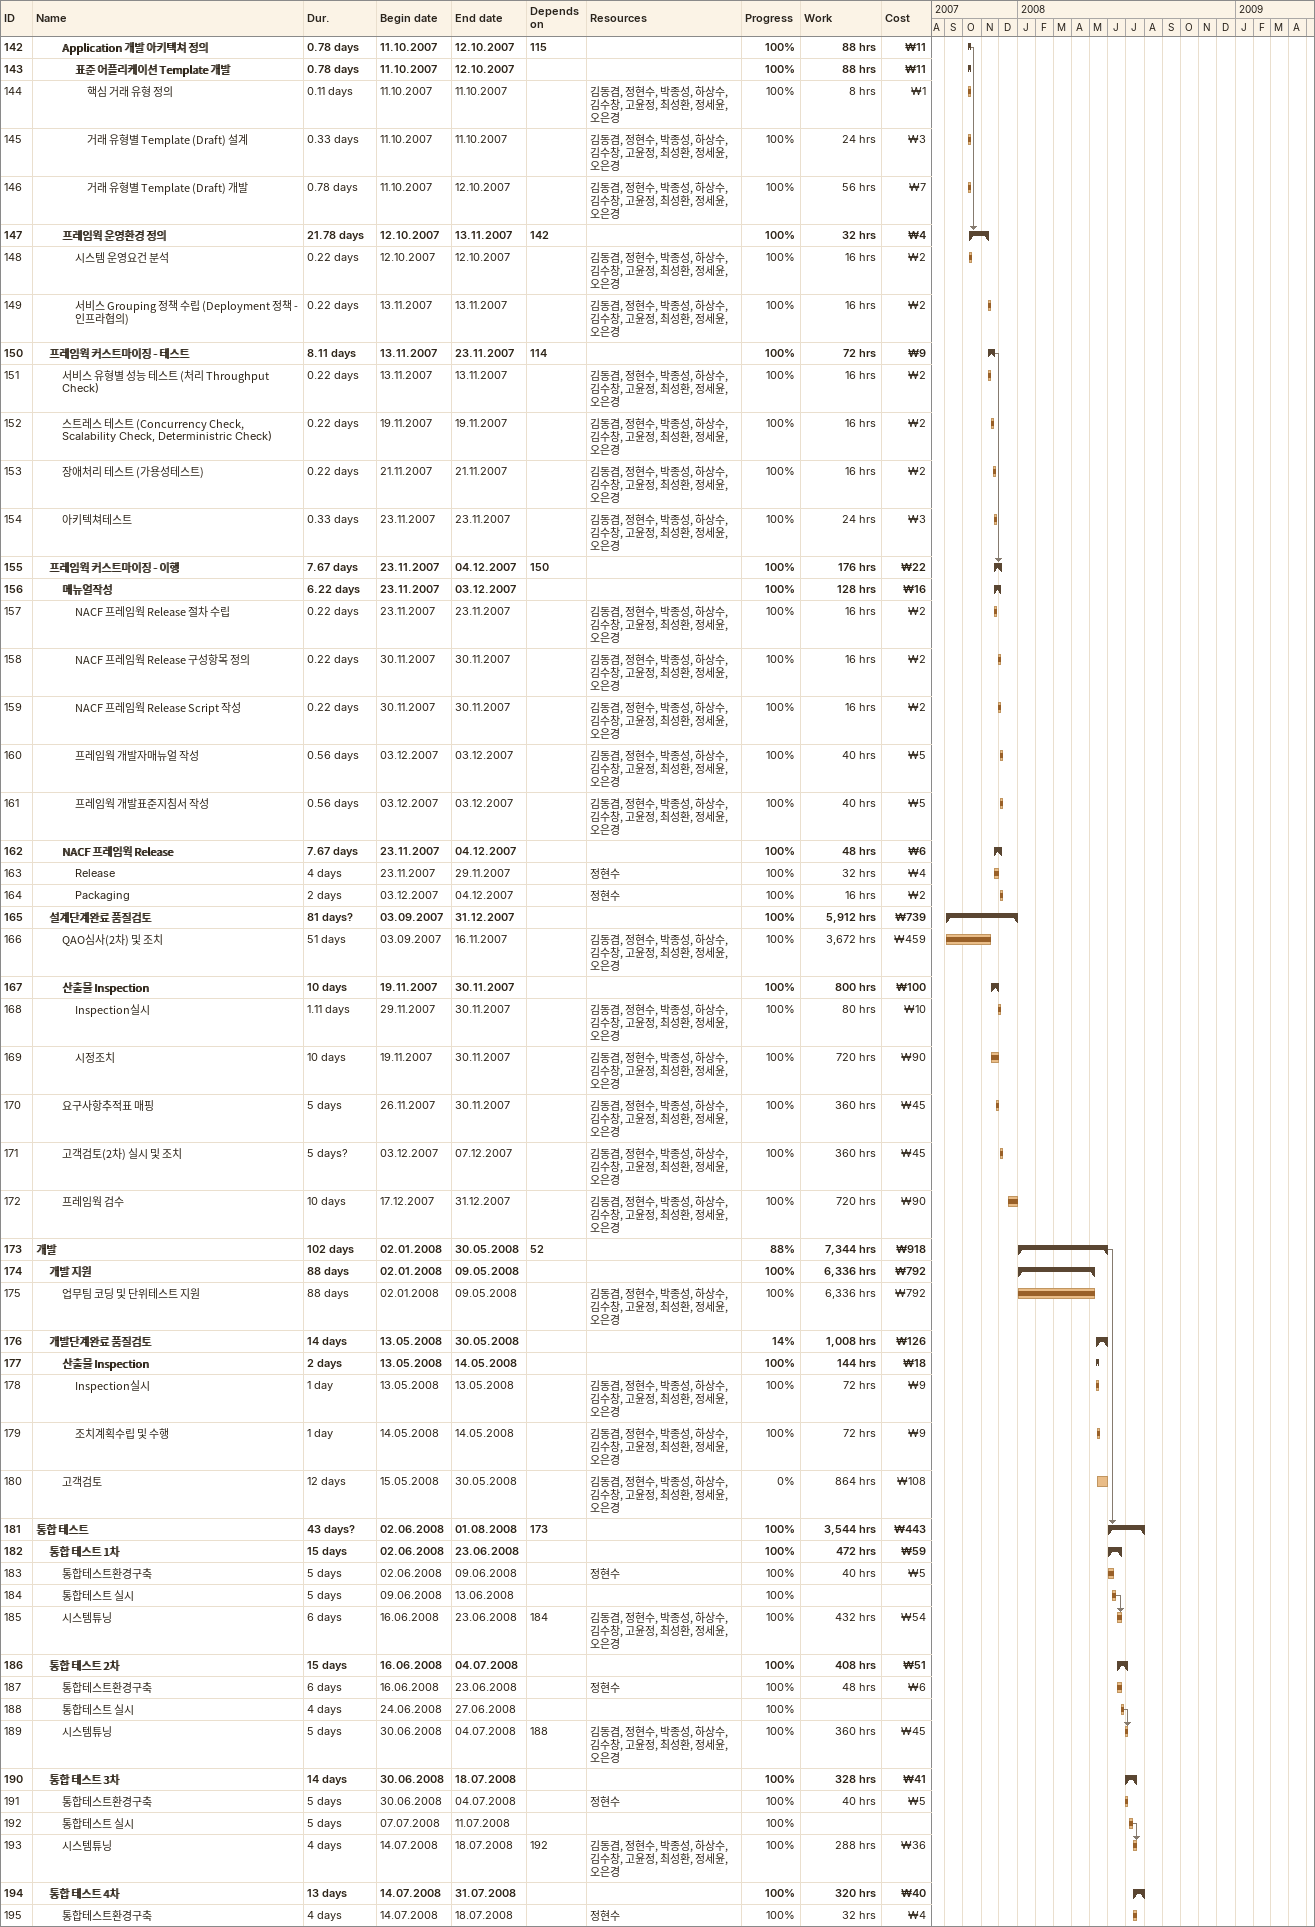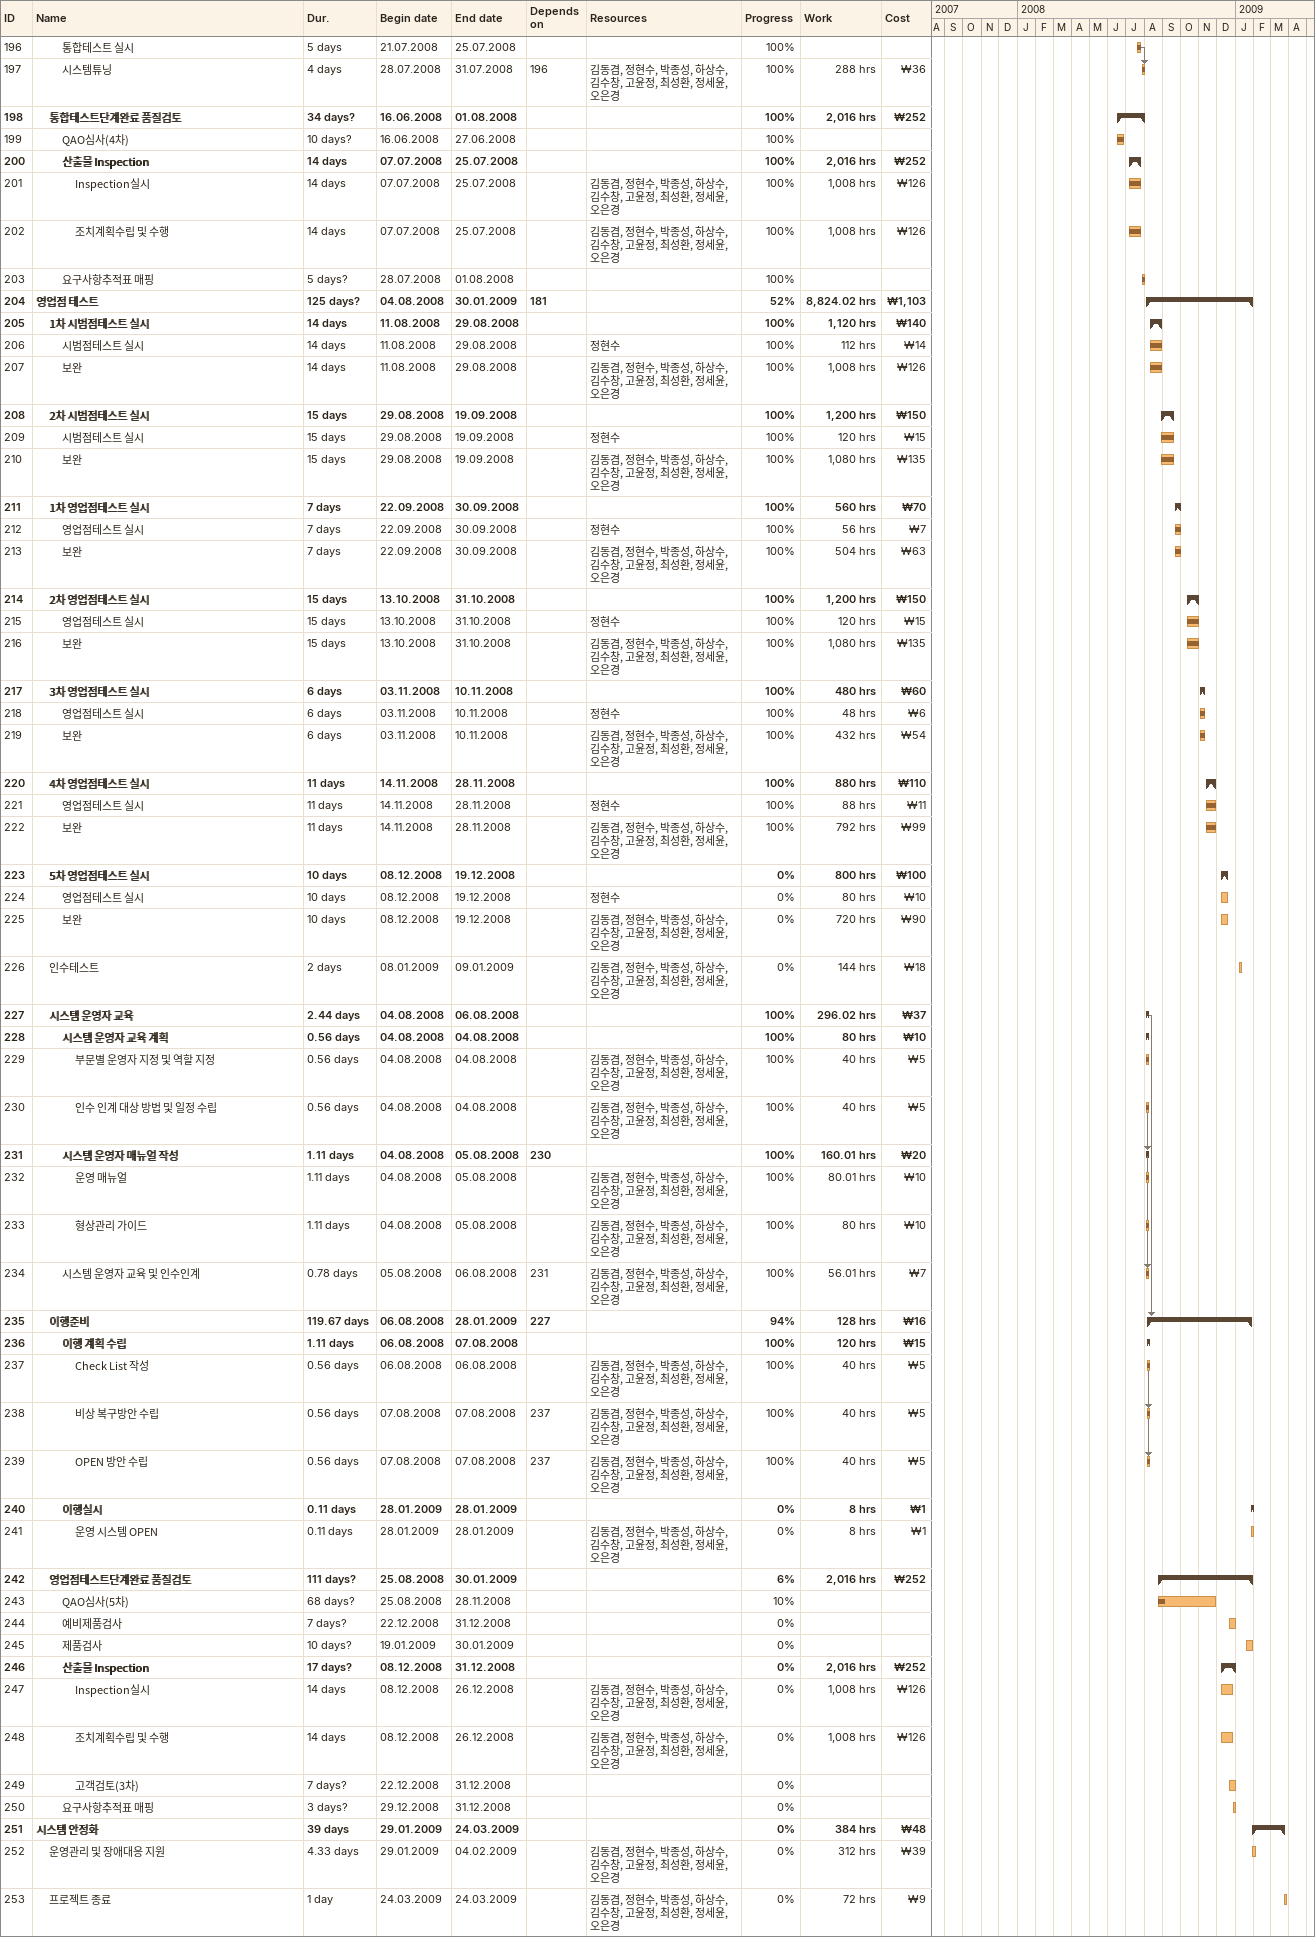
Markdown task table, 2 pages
| ID | Level | Task | Duration | Start | Finish | Predecessors | Resources | % complete | Work (h) | Cost (₩) |
|---|---|---|---|---|---|---|---|---|---|---|
| 142 | 3 | **Application 개발 아키텍쳐 정의** | 0.78d | 2007-10-11 | 2007-10-12 | 115 |  | 100 | 88 | 11 |
| 143 | 4 | **표준 어플리케이션 Template 개발** | 0.78d | 2007-10-11 | 2007-10-12 |  |  | 100 | 88 | 11 |
| 144 | 5 | 핵심 거래 유형 정의 | 0.11d | 2007-10-11 | 2007-10-11 |  | 김동겸, 정현수, 박종성, 하상수, 김수창, 고윤정, 최성환, 정세윤, 오은경 | 100 | 8 | 1 |
| 145 | 5 | 거래 유형별 Template (Draft) 설계 | 0.33d | 2007-10-11 | 2007-10-11 |  | 김동겸, 정현수, 박종성, 하상수, 김수창, 고윤정, 최성환, 정세윤, 오은경 | 100 | 24 | 3 |
| 146 | 5 | 거래 유형별 Template (Draft) 개발 | 0.78d | 2007-10-11 | 2007-10-12 |  | 김동겸, 정현수, 박종성, 하상수, 김수창, 고윤정, 최성환, 정세윤, 오은경 | 100 | 56 | 7 |
| 147 | 3 | **프레임웍 운영환경 정의** | 21.78d | 2007-10-12 | 2007-11-13 | 142 |  | 100 | 32 | 4 |
| 148 | 4 | 시스템 운영요건 분석 | 0.22d | 2007-10-12 | 2007-10-12 |  | 김동겸, 정현수, 박종성, 하상수, 김수창, 고윤정, 최성환, 정세윤, 오은경 | 100 | 16 | 2 |
| 149 | 4 | 서비스 Grouping 정책 수립 (Deployment 정책 -인프라협의) | 0.22d | 2007-11-13 | 2007-11-13 |  | 김동겸, 정현수, 박종성, 하상수, 김수창, 고윤정, 최성환, 정세윤, 오은경 | 100 | 16 | 2 |
| 150 | 2 | **프레임웍 커스트마이징 - 테스트** | 8.11d | 2007-11-13 | 2007-11-23 | 114 |  | 100 | 72 | 9 |
| 151 | 3 | 서비스 유형별 성능 테스트 (처리 Throughput Check) | 0.22d | 2007-11-13 | 2007-11-13 |  | 김동겸, 정현수, 박종성, 하상수, 김수창, 고윤정, 최성환, 정세윤, 오은경 | 100 | 16 | 2 |
| 152 | 3 | 스트레스 테스트 (Concurrency Check, Scalability Check, Deterministric Check) | 0.22d | 2007-11-19 | 2007-11-19 |  | 김동겸, 정현수, 박종성, 하상수, 김수창, 고윤정, 최성환, 정세윤, 오은경 | 100 | 16 | 2 |
| 153 | 3 | 장애처리 테스트 (가용성테스트) | 0.22d | 2007-11-21 | 2007-11-21 |  | 김동겸, 정현수, 박종성, 하상수, 김수창, 고윤정, 최성환, 정세윤, 오은경 | 100 | 16 | 2 |
| 154 | 3 | 아키텍쳐테스트 | 0.33d | 2007-11-23 | 2007-11-23 |  | 김동겸, 정현수, 박종성, 하상수, 김수창, 고윤정, 최성환, 정세윤, 오은경 | 100 | 24 | 3 |
| 155 | 2 | **프레임웍 커스트마이징 - 이행** | 7.67d | 2007-11-23 | 2007-12-04 | 150 |  | 100 | 176 | 22 |
| 156 | 3 | **메뉴얼작성** | 6.22d | 2007-11-23 | 2007-12-03 |  |  | 100 | 128 | 16 |
| 157 | 4 | NACF 프레임웍 Release 절차 수립 | 0.22d | 2007-11-23 | 2007-11-23 |  | 김동겸, 정현수, 박종성, 하상수, 김수창, 고윤정, 최성환, 정세윤, 오은경 | 100 | 16 | 2 |
| 158 | 4 | NACF 프레임웍 Release 구성항목 정의 | 0.22d | 2007-11-30 | 2007-11-30 |  | 김동겸, 정현수, 박종성, 하상수, 김수창, 고윤정, 최성환, 정세윤, 오은경 | 100 | 16 | 2 |
| 159 | 4 | NACF 프레임웍 Release Script 작성 | 0.22d | 2007-11-30 | 2007-11-30 |  | 김동겸, 정현수, 박종성, 하상수, 김수창, 고윤정, 최성환, 정세윤, 오은경 | 100 | 16 | 2 |
| 160 | 4 | 프레임웍 개발자매뉴얼 작성 | 0.56d | 2007-12-03 | 2007-12-03 |  | 김동겸, 정현수, 박종성, 하상수, 김수창, 고윤정, 최성환, 정세윤, 오은경 | 100 | 40 | 5 |
| 161 | 4 | 프레임웍 개발표준지침서 작성 | 0.56d | 2007-12-03 | 2007-12-03 |  | 김동겸, 정현수, 박종성, 하상수, 김수창, 고윤정, 최성환, 정세윤, 오은경 | 100 | 40 | 5 |
| 162 | 3 | **NACF 프레임웍 Release** | 7.67d | 2007-11-23 | 2007-12-04 |  |  | 100 | 48 | 6 |
| 163 | 4 | Release | 4d | 2007-11-23 | 2007-11-29 |  | 정현수 | 100 | 32 | 4 |
| 164 | 4 | Packaging | 2d | 2007-12-03 | 2007-12-04 |  | 정현수 | 100 | 16 | 2 |
| 165 | 2 | **설계단계완료 품질검토** | 81d? | 2007-09-03 | 2007-12-31 |  |  | 100 | 5912 | 739 |
| 166 | 3 | QAO심사(2차) 및 조치 | 51d | 2007-09-03 | 2007-11-16 |  | 김동겸, 정현수, 박종성, 하상수, 김수창, 고윤정, 최성환, 정세윤, 오은경 | 100 | 3672 | 459 |
| 167 | 3 | **산출물 Inspection** | 10d | 2007-11-19 | 2007-11-30 |  |  | 100 | 800 | 100 |
| 168 | 4 | Inspection실시 | 1.11d | 2007-11-29 | 2007-11-30 |  | 김동겸, 정현수, 박종성, 하상수, 김수창, 고윤정, 최성환, 정세윤, 오은경 | 100 | 80 | 10 |
| 169 | 4 | 시정조치 | 10d | 2007-11-19 | 2007-11-30 |  | 김동겸, 정현수, 박종성, 하상수, 김수창, 고윤정, 최성환, 정세윤, 오은경 | 100 | 720 | 90 |
| 170 | 3 | 요구사항추적표 매핑 | 5d | 2007-11-26 | 2007-11-30 |  | 김동겸, 정현수, 박종성, 하상수, 김수창, 고윤정, 최성환, 정세윤, 오은경 | 100 | 360 | 45 |
| 171 | 3 | 고객검토(2차) 실시 및 조치 | 5d? | 2007-12-03 | 2007-12-07 |  | 김동겸, 정현수, 박종성, 하상수, 김수창, 고윤정, 최성환, 정세윤, 오은경 | 100 | 360 | 45 |
| 172 | 3 | 프레임웍 검수 | 10d | 2007-12-17 | 2007-12-31 |  | 김동겸, 정현수, 박종성, 하상수, 김수창, 고윤정, 최성환, 정세윤, 오은경 | 100 | 720 | 90 |
| 173 | 1 | **개발** | 102d | 2008-01-02 | 2008-05-30 | 52 |  | 88 | 7344 | 918 |
| 174 | 2 | **개발 지원** | 88d | 2008-01-02 | 2008-05-09 |  |  | 100 | 6336 | 792 |
| 175 | 3 | 업무팀 코딩 및 단위테스트 지원 | 88d | 2008-01-02 | 2008-05-09 |  | 김동겸, 정현수, 박종성, 하상수, 김수창, 고윤정, 최성환, 정세윤, 오은경 | 100 | 6336 | 792 |
| 176 | 2 | **개발단계완료 품질검토** | 14d | 2008-05-13 | 2008-05-30 |  |  | 14 | 1008 | 126 |
| 177 | 3 | **산출물 Inspection** | 2d | 2008-05-13 | 2008-05-14 |  |  | 100 | 144 | 18 |
| 178 | 4 | Inspection실시 | 1d | 2008-05-13 | 2008-05-13 |  | 김동겸, 정현수, 박종성, 하상수, 김수창, 고윤정, 최성환, 정세윤, 오은경 | 100 | 72 | 9 |
| 179 | 4 | 조치계획수립 및 수행 | 1d | 2008-05-14 | 2008-05-14 |  | 김동겸, 정현수, 박종성, 하상수, 김수창, 고윤정, 최성환, 정세윤, 오은경 | 100 | 72 | 9 |
| 180 | 3 | 고객검토 | 12d | 2008-05-15 | 2008-05-30 |  | 김동겸, 정현수, 박종성, 하상수, 김수창, 고윤정, 최성환, 정세윤, 오은경 | 0 | 864 | 108 |
| 181 | 1 | **통합 테스트** | 43d? | 2008-06-02 | 2008-08-01 | 173 |  | 100 | 3544 | 443 |
| 182 | 2 | **통합 테스트 1차** | 15d | 2008-06-02 | 2008-06-23 |  |  | 100 | 472 | 59 |
| 183 | 3 | 통합테스트환경구축 | 5d | 2008-06-02 | 2008-06-09 |  | 정현수 | 100 | 40 | 5 |
| 184 | 3 | 통합테스트 실시 | 5d | 2008-06-09 | 2008-06-13 |  |  | 100 |  |  |
| 185 | 3 | 시스템튜닝 | 6d | 2008-06-16 | 2008-06-23 | 184 | 김동겸, 정현수, 박종성, 하상수, 김수창, 고윤정, 최성환, 정세윤, 오은경 | 100 | 432 | 54 |
| 186 | 2 | **통합 테스트 2차** | 15d | 2008-06-16 | 2008-07-04 |  |  | 100 | 408 | 51 |
| 187 | 3 | 통합테스트환경구축 | 6d | 2008-06-16 | 2008-06-23 |  | 정현수 | 100 | 48 | 6 |
| 188 | 3 | 통합테스트 실시 | 4d | 2008-06-24 | 2008-06-27 |  |  | 100 |  |  |
| 189 | 3 | 시스템튜닝 | 5d | 2008-06-30 | 2008-07-04 | 188 | 김동겸, 정현수, 박종성, 하상수, 김수창, 고윤정, 최성환, 정세윤, 오은경 | 100 | 360 | 45 |
| 190 | 2 | **통합 테스트 3차** | 14d | 2008-06-30 | 2008-07-18 |  |  | 100 | 328 | 41 |
| 191 | 3 | 통합테스트환경구축 | 5d | 2008-06-30 | 2008-07-04 |  | 정현수 | 100 | 40 | 5 |
| 192 | 3 | 통합테스트 실시 | 5d | 2008-07-07 | 2008-07-11 |  |  | 100 |  |  |
| 193 | 3 | 시스템튜닝 | 4d | 2008-07-14 | 2008-07-18 | 192 | 김동겸, 정현수, 박종성, 하상수, 김수창, 고윤정, 최성환, 정세윤, 오은경 | 100 | 288 | 36 |
| 194 | 2 | **통합 테스트 4차** | 13d | 2008-07-14 | 2008-07-31 |  |  | 100 | 320 | 40 |
| 195 | 3 | 통합테스트환경구축 | 4d | 2008-07-14 | 2008-07-18 |  | 정현수 | 100 | 32 | 4 |
| 196 | 3 | 통합테스트 실시 | 5d | 2008-07-21 | 2008-07-25 |  |  | 100 |  |  |
| 197 | 3 | 시스템튜닝 | 4d | 2008-07-28 | 2008-07-31 | 196 | 김동겸, 정현수, 박종성, 하상수, 김수창, 고윤정, 최성환, 정세윤, 오은경 | 100 | 288 | 36 |
| 198 | 2 | **통합테스트단계완료 품질검토** | 34d? | 2008-06-16 | 2008-08-01 |  |  | 100 | 2016 | 252 |
| 199 | 3 | QAO심사(4차) | 10d? | 2008-06-16 | 2008-06-27 |  |  | 100 |  |  |
| 200 | 3 | **산출물 Inspection** | 14d | 2008-07-07 | 2008-07-25 |  |  | 100 | 2016 | 252 |
| 201 | 4 | Inspection실시 | 14d | 2008-07-07 | 2008-07-25 |  | 김동겸, 정현수, 박종성, 하상수, 김수창, 고윤정, 최성환, 정세윤, 오은경 | 100 | 1008 | 126 |
| 202 | 4 | 조치계획수립 및 수행 | 14d | 2008-07-07 | 2008-07-25 |  | 김동겸, 정현수, 박종성, 하상수, 김수창, 고윤정, 최성환, 정세윤, 오은경 | 100 | 1008 | 126 |
| 203 | 3 | 요구사항추적표 매핑 | 5d? | 2008-07-28 | 2008-08-01 |  |  | 100 |  |  |
| 204 | 1 | **영업점 테스트** | 125d? | 2008-08-04 | 2009-01-30 | 181 |  | 52 | 8824.02 | 1103 |
| 205 | 2 | **1차 시범점테스트 실시** | 14d | 2008-08-11 | 2008-08-29 |  |  | 100 | 1120 | 140 |
| 206 | 3 | 시범점테스트 실시 | 14d | 2008-08-11 | 2008-08-29 |  | 정현수 | 100 | 112 | 14 |
| 207 | 3 | 보완 | 14d | 2008-08-11 | 2008-08-29 |  | 김동겸, 정현수, 박종성, 하상수, 김수창, 고윤정, 최성환, 정세윤, 오은경 | 100 | 1008 | 126 |
| 208 | 2 | **2차 시범점테스트 실시** | 15d | 2008-08-29 | 2008-09-19 |  |  | 100 | 1200 | 150 |
| 209 | 3 | 시범점테스트 실시 | 15d | 2008-08-29 | 2008-09-19 |  | 정현수 | 100 | 120 | 15 |
| 210 | 3 | 보완 | 15d | 2008-08-29 | 2008-09-19 |  | 김동겸, 정현수, 박종성, 하상수, 김수창, 고윤정, 최성환, 정세윤, 오은경 | 100 | 1080 | 135 |
| 211 | 2 | **1차 영업점테스트 실시** | 7d | 2008-09-22 | 2008-09-30 |  |  | 100 | 560 | 70 |
| 212 | 3 | 영업점테스트 실시 | 7d | 2008-09-22 | 2008-09-30 |  | 정현수 | 100 | 56 | 7 |
| 213 | 3 | 보완 | 7d | 2008-09-22 | 2008-09-30 |  | 김동겸, 정현수, 박종성, 하상수, 김수창, 고윤정, 최성환, 정세윤, 오은경 | 100 | 504 | 63 |
| 214 | 2 | **2차 영업점테스트 실시** | 15d | 2008-10-13 | 2008-10-31 |  |  | 100 | 1200 | 150 |
| 215 | 3 | 영업점테스트 실시 | 15d | 2008-10-13 | 2008-10-31 |  | 정현수 | 100 | 120 | 15 |
| 216 | 3 | 보완 | 15d | 2008-10-13 | 2008-10-31 |  | 김동겸, 정현수, 박종성, 하상수, 김수창, 고윤정, 최성환, 정세윤, 오은경 | 100 | 1080 | 135 |
| 217 | 2 | **3차 영업점테스트 실시** | 6d | 2008-11-03 | 2008-11-10 |  |  | 100 | 480 | 60 |
| 218 | 3 | 영업점테스트 실시 | 6d | 2008-11-03 | 2008-11-10 |  | 정현수 | 100 | 48 | 6 |
| 219 | 3 | 보완 | 6d | 2008-11-03 | 2008-11-10 |  | 김동겸, 정현수, 박종성, 하상수, 김수창, 고윤정, 최성환, 정세윤, 오은경 | 100 | 432 | 54 |
| 220 | 2 | **4차 영업점테스트 실시** | 11d | 2008-11-14 | 2008-11-28 |  |  | 100 | 880 | 110 |
| 221 | 3 | 영업점테스트 실시 | 11d | 2008-11-14 | 2008-11-28 |  | 정현수 | 100 | 88 | 11 |
| 222 | 3 | 보완 | 11d | 2008-11-14 | 2008-11-28 |  | 김동겸, 정현수, 박종성, 하상수, 김수창, 고윤정, 최성환, 정세윤, 오은경 | 100 | 792 | 99 |
| 223 | 2 | **5차 영업점테스트 실시** | 10d | 2008-12-08 | 2008-12-19 |  |  | 0 | 800 | 100 |
| 224 | 3 | 영업점테스트 실시 | 10d | 2008-12-08 | 2008-12-19 |  | 정현수 | 0 | 80 | 10 |
| 225 | 3 | 보완 | 10d | 2008-12-08 | 2008-12-19 |  | 김동겸, 정현수, 박종성, 하상수, 김수창, 고윤정, 최성환, 정세윤, 오은경 | 0 | 720 | 90 |
| 226 | 2 | 인수테스트 | 2d | 2009-01-08 | 2009-01-09 |  | 김동겸, 정현수, 박종성, 하상수, 김수창, 고윤정, 최성환, 정세윤, 오은경 | 0 | 144 | 18 |
| 227 | 2 | **시스템 운영자 교육** | 2.44d | 2008-08-04 | 2008-08-06 |  |  | 100 | 296.02 | 37 |
| 228 | 3 | **시스템 운영자 교육 계획** | 0.56d | 2008-08-04 | 2008-08-04 |  |  | 100 | 80 | 10 |
| 229 | 4 | 부문별 운영자 지정 및 역할 지정 | 0.56d | 2008-08-04 | 2008-08-04 |  | 김동겸, 정현수, 박종성, 하상수, 김수창, 고윤정, 최성환, 정세윤, 오은경 | 100 | 40 | 5 |
| 230 | 4 | 인수 인계 대상 방법 및 일정 수립 | 0.56d | 2008-08-04 | 2008-08-04 |  | 김동겸, 정현수, 박종성, 하상수, 김수창, 고윤정, 최성환, 정세윤, 오은경 | 100 | 40 | 5 |
| 231 | 3 | **시스템 운영자 매뉴얼 작성** | 1.11d | 2008-08-04 | 2008-08-05 | 230 |  | 100 | 160.01 | 20 |
| 232 | 4 | 운영 매뉴얼 | 1.11d | 2008-08-04 | 2008-08-05 |  | 김동겸, 정현수, 박종성, 하상수, 김수창, 고윤정, 최성환, 정세윤, 오은경 | 100 | 80.01 | 10 |
| 233 | 4 | 형상관리 가이드 | 1.11d | 2008-08-04 | 2008-08-05 |  | 김동겸, 정현수, 박종성, 하상수, 김수창, 고윤정, 최성환, 정세윤, 오은경 | 100 | 80 | 10 |
| 234 | 3 | 시스템 운영자 교육 및 인수인계 | 0.78d | 2008-08-05 | 2008-08-06 | 231 | 김동겸, 정현수, 박종성, 하상수, 김수창, 고윤정, 최성환, 정세윤, 오은경 | 100 | 56.01 | 7 |
| 235 | 2 | **이행준비** | 119.67d | 2008-08-06 | 2009-01-28 | 227 |  | 94 | 128 | 16 |
| 236 | 3 | **이행 계획 수립** | 1.11d | 2008-08-06 | 2008-08-07 |  |  | 100 | 120 | 15 |
| 237 | 4 | Check List 작성 | 0.56d | 2008-08-06 | 2008-08-06 |  | 김동겸, 정현수, 박종성, 하상수, 김수창, 고윤정, 최성환, 정세윤, 오은경 | 100 | 40 | 5 |
| 238 | 4 | 비상 복구방안 수립 | 0.56d | 2008-08-07 | 2008-08-07 | 237 | 김동겸, 정현수, 박종성, 하상수, 김수창, 고윤정, 최성환, 정세윤, 오은경 | 100 | 40 | 5 |
| 239 | 4 | OPEN 방안 수립 | 0.56d | 2008-08-07 | 2008-08-07 | 237 | 김동겸, 정현수, 박종성, 하상수, 김수창, 고윤정, 최성환, 정세윤, 오은경 | 100 | 40 | 5 |
| 240 | 3 | **이행실시** | 0.11d | 2009-01-28 | 2009-01-28 |  |  | 0 | 8 | 1 |
| 241 | 4 | 운영 시스템 OPEN | 0.11d | 2009-01-28 | 2009-01-28 |  | 김동겸, 정현수, 박종성, 하상수, 김수창, 고윤정, 최성환, 정세윤, 오은경 | 0 | 8 | 1 |
| 242 | 2 | **영업점테스트단계완료 품질검토** | 111d? | 2008-08-25 | 2009-01-30 |  |  | 6 | 2016 | 252 |
| 243 | 3 | QAO심사(5차) | 68d? | 2008-08-25 | 2008-11-28 |  |  | 10 |  |  |
| 244 | 3 | 예비제품검사 | 7d? | 2008-12-22 | 2008-12-31 |  |  | 0 |  |  |
| 245 | 3 | 제품검사 | 10d? | 2009-01-19 | 2009-01-30 |  |  | 0 |  |  |
| 246 | 3 | **산출물 Inspection** | 17d? | 2008-12-08 | 2008-12-31 |  |  | 0 | 2016 | 252 |
| 247 | 4 | Inspection실시 | 14d | 2008-12-08 | 2008-12-26 |  | 김동겸, 정현수, 박종성, 하상수, 김수창, 고윤정, 최성환, 정세윤, 오은경 | 0 | 1008 | 126 |
| 248 | 4 | 조치계획수립 및 수행 | 14d | 2008-12-08 | 2008-12-26 |  | 김동겸, 정현수, 박종성, 하상수, 김수창, 고윤정, 최성환, 정세윤, 오은경 | 0 | 1008 | 126 |
| 249 | 4 | 고객검토(3차) | 7d? | 2008-12-22 | 2008-12-31 |  |  | 0 |  |  |
| 250 | 3 | 요구사항추적표 매핑 | 3d? | 2008-12-29 | 2008-12-31 |  |  | 0 |  |  |
| 251 | 1 | **시스템 안정화** | 39d | 2009-01-29 | 2009-03-24 |  |  | 0 | 384 | 48 |
| 252 | 2 | 운영관리 및 장애대응 지원 | 4.33d | 2009-01-29 | 2009-02-04 |  | 김동겸, 정현수, 박종성, 하상수, 김수창, 고윤정, 최성환, 정세윤, 오은경 | 0 | 312 | 39 |
| 253 | 2 | 프로젝트 종료 | 1d | 2009-03-24 | 2009-03-24 |  | 김동겸, 정현수, 박종성, 하상수, 김수창, 고윤정, 최성환, 정세윤, 오은경 | 0 | 72 | 9 |
